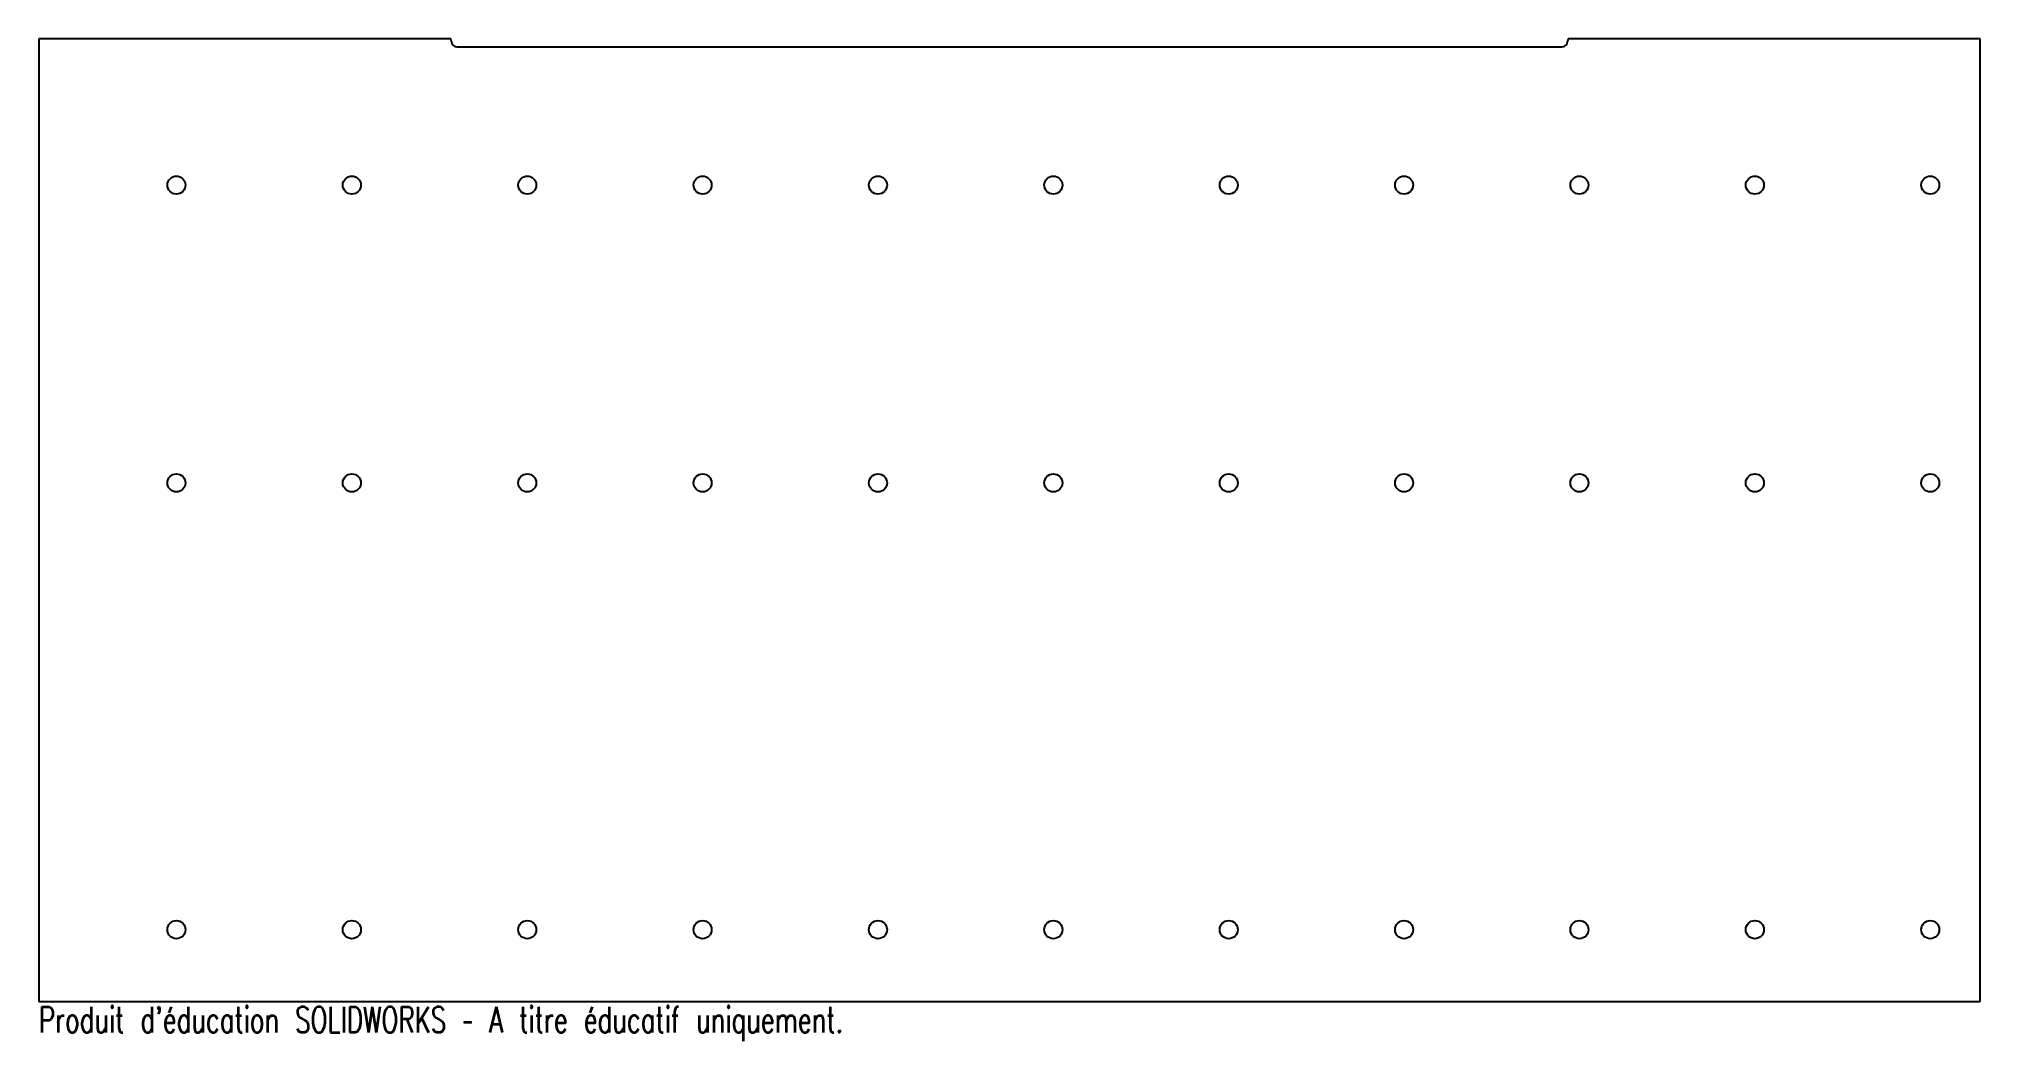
# Model space of a CAD drawing. Header units: millimetres. Extents: x -183 to 183, y -98 to 91.
import ezdxf

# ---------------------------------------------------------------- set-up
doc = ezdxf.new("R2010")
doc.units = ezdxf.units.MM
doc.styles.add('SLDTEXTSTYLE0', font='TXT', dxfattribs={"width": 0.7, "bigfont": 'bigfont'})

msp = doc.modelspace()

# ---------------------------------------------------------------- linework, layer by layer
at = {"color": 7, "linetype": 'Continuous', "lineweight": 25}
for p, q in [((-105.13, 90.5), (-182.65, 90.5)), ((-182.65, 90.5), (-182.65, -90.5)), ((-104, 89), (104, 89)), ((182.65, 90.5), (105.13, 90.5)), ((182.65, -90.5), (182.65, 90.5)), ((-182.65, -90.5), (182.65, -90.5))]:
    msp.add_line(p, q, dxfattribs=at)
for centre in [(-156.75, 63), (-123.75, 63), (-90.75, 63), (-57.75, 63), (-24.75, 63), (8.25, 63), (41.25, 63), (74.25, 63), (107.25, 63), (140.25, 63), (173.25, 63), (-156.75, 7), (-123.75, 7), (-90.75, 7), (-57.75, 7), (-24.75, 7), (8.25, 7), (41.25, 7), (74.25, 7), (107.25, 7), (140.25, 7), (173.25, 7), (-156.75, -77), (-123.75, -77), (-90.75, -77), (-57.75, -77), (-24.75, -77), (8.25, -77), (41.25, -77), (74.25, -77), (107.25, -77), (140.25, -77), (173.25, -77)]:
    msp.add_circle(centre, 1.7, dxfattribs=at)
for centre, start, end in [((-106, 90), 360, 30), ((-104, 90), 180, 270), ((104, 90), 270, 0), ((106, 90), 150, 180)]:
    msp.add_arc(centre, 1, start, end, dxfattribs=at)

# ---------------------------------------------------------------- texts
at = {"color": 7, "linetype": 'Continuous', "insert": (-182.65, -91.52), "char_height": 4.8336, "attachment_point": 1, "style": 'SLDTEXTSTYLE0'}
msp.add_mtext("Produit d'éducation SOLIDWORKS – A titre éducatif uniquement.", dxfattribs=at)

doc.saveas('drawing.dxf')
